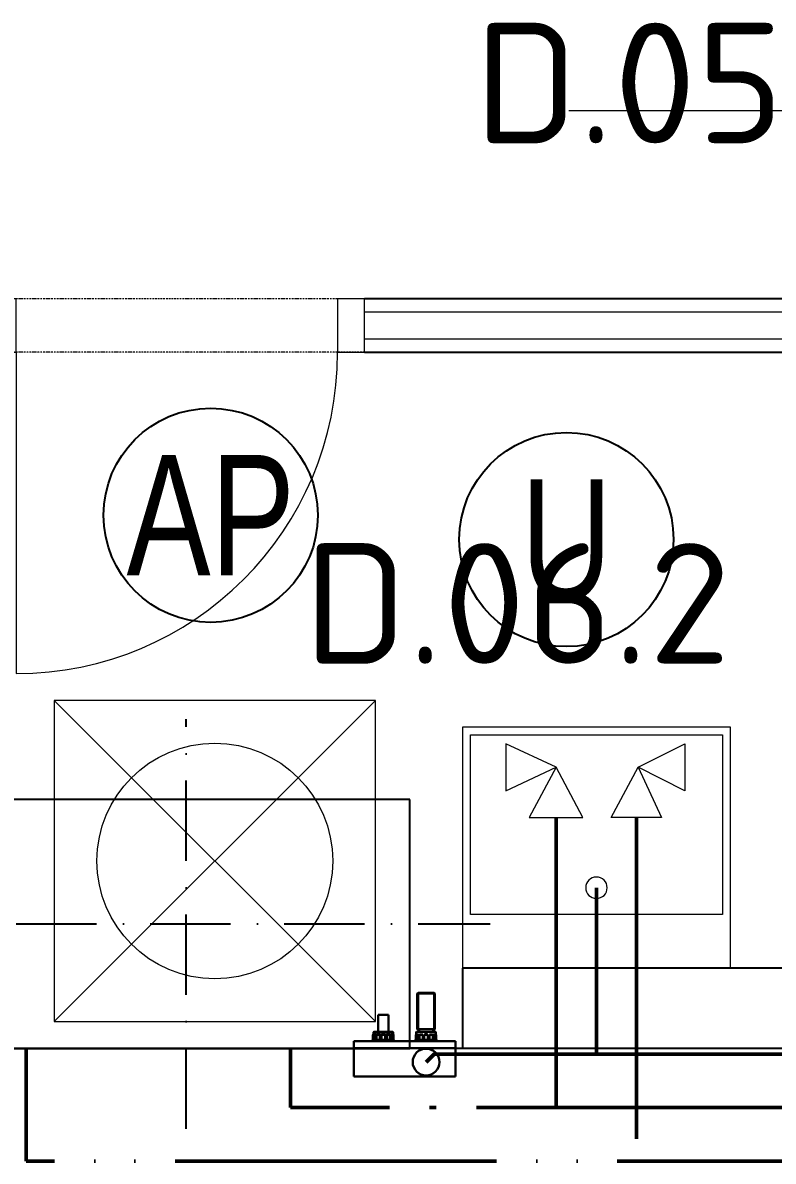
# Model space of a CAD drawing. Header units: millimetres. Extents: x 2377 to 264466, y -28213 to 61616.
# Drawn here: x 23605 to 25006, y 7249 to 9375 of the extents above; entities that cross this region are included whole.
import ezdxf
from ezdxf.enums import TextEntityAlignment as Align

# ---------------------------------------------------------------- set-up
doc = ezdxf.new("R2010")
doc.units = ezdxf.units.MM
for name, pattern in [('ACAD_ISO04W100', [30.5, 24, -3, 0.5, -3]), ('ACAD_ISO05W100', [33, 24, -3, 0, -3, 0, -3]), ('Bodkočiarkovaná 3mm', [5, 3, -1, 0, -1]), ('DOT_CENTER', [14, 12, -1, 0, -1])]:
    doc.linetypes.add(name, pattern=pattern)
doc.layers.get('0').update_dxf_attribs({"color": 8})
for name, color, linetype, lineweight in [('1', 250, 'Continuous', 0), ('Common Edges', 8, 'Continuous', 20), ('Dvere - nad rovinou rezu', 8, 'Bodkočiarkovaná 3mm', 9), ('Frame_Mullion', 8, 'Continuous', 20), ('Plan Swing', 8, 'Continuous', 9), ('Plumbing Fixtures', 8, 'Continuous', 9), ('Room Tags', 8, 'Continuous', 9), ('Walls', 8, 'Continuous', 25), ('ZTI- BATÉRIE', 6, 'Continuous', 18), ('ZTI- POPIS POTRUBIA', 7, 'Continuous', 18), ('ZTI- PRÍVOD STUDENEJ VODY', 5, 'ACAD_ISO04W100', 50), ('ZTI- PRÍVOD TEPLEJ VODY', 1, 'ACAD_ISO05W100', 50), ('ZTI_KANAL', 30, 'Continuous', 50)]:
    doc.layers.add(name, color=color, linetype=linetype, lineweight=lineweight)
doc.layers.add('ZTI_T_ZARPR', color=4, linetype='Continuous')
doc.styles.add('HRUBE', font='arial.ttf', dxfattribs={"width": 0.75})
doc.styles.add('ISOCPEUR_6', font='isocpeur.ttf', dxfattribs={"height": 225})

# ---------------------------------------------------------------- blocks, each defined once
blk = doc.blocks.new('Dvere 1-kridlové obložkové plné - 600x1970-4666741-2NP _PRAC_')
at = {"layer": 'Dvere - nad rovinou rezu'}
for p, q in [((-350, 50), (350, 50)), ((-350, -50), (350, -50))]:
    blk.add_line(p, q, dxfattribs=at)
at = {"layer": 'Frame_Mullion'}
for p, q in [((-300, 50), (-350, 50)), ((-350, 50), (-350, -50)), ((-300, -50), (-300, 50)), ((350, 50), (300, 50)), ((300, 50), (300, -50)), ((350, -50), (350, 50)), ((-350, -50), (-300, -50)), ((300, -50), (350, -50))]:
    blk.add_line(p, q, dxfattribs=at)
at = {"layer": 'Plan Swing'}
blk.add_line((300, 50), (300, 650), dxfattribs=at)
blk.add_arc((300, 50), 600, 90, 180, dxfattribs=at)
blk = doc.blocks.new('CS_Umyvadlo - CS_Umyvadlo-4710543-2NP _PRAC_')
at = {"layer": 'Plumbing Fixtures'}
for p, q in [((0, 600), (0, 150)), ((500, 150), (500, 600)), ((15, 164.5), (15, 500)), ((15, 500), (485, 500)), ((485, 500), (485, 164.5)), ((0, 150), (500, 150)), ((485, 164.5), (15, 164.5))]:
    blk.add_line(p, q, dxfattribs=at)
for start, end in [(0, 180), (180, 0)]:
    blk.add_arc((250, 450), 20, start, end, dxfattribs=at)
blk = doc.blocks.new('CS_Pracka - CS_Pracka-1783227-2NP _PRAC_')
at = {"layer": 'Plumbing Fixtures'}
for p, q in [((600, 600), (0, 0)), ((0, 600), (600, 0)), ((600, 600), (0, 600)), ((0, 600), (0, 0)), ((600, 0), (600, 600)), ((0, 0), (600, 0))]:
    blk.add_line(p, q, dxfattribs=at)
blk.add_circle((300, 300), 220, dxfattribs=at)
blk = doc.blocks.new('2NP podklad')
at = {"layer": 'Common Edges', "color": 252}
for p, q in [((26493, 8834.7), (24243, 8834.7)), ((24243, 8784.7), (26518, 8784.7))]:
    blk.add_line(p, q, dxfattribs=at)
at = {"layer": 'Walls', "color": 252}
for p, q in [((26493, 8859.7), (24243, 8859.7)), ((24243, 8759.7), (26493, 8759.7)), ((26493, 7609.7), (24426.2, 7609.7)), ((24426.2, 7609.7), (24426.2, 7459.7)), ((26083, 7459.7), (23493, 7459.7))]:
    blk.add_line(p, q, dxfattribs=at)
at = {"layer": 'Frame_Mullion', "color": 252, "rotation": 180}
blk.add_blockref('Dvere 1-kridlové obložkové plné - 600x1970-4666741-2NP _PRAC_', (23893, 8809.7), dxfattribs=at)
at = {"layer": 'Plumbing Fixtures', "color": 252}
blk.add_blockref('CS_Pracka - CS_Pracka-1783227-2NP _PRAC_', (23663.8, 7509.7), dxfattribs=at)
at = {"layer": 'Plumbing Fixtures', "color": 252, "rotation": 180}
blk.add_blockref('CS_Umyvadlo - CS_Umyvadlo-4710543-2NP _PRAC_', (24926.2, 8209.7), dxfattribs=at)
at = {"layer": 'Room Tags', "color": 252, "char_height": 225, "width": 931.962, "attachment_point": 1, "style": 'ISOCPEUR_6'}
for s, insert in [('D.05.2', (24448.2, 9375.2)), ('D.06.2', (24129.6, 8403.3))]:
    blk.add_mtext(s, dxfattribs=dict(at, insert=insert))
blk = doc.blocks.new('ohrievac')
at = {"color": 0, "linetype": 'Bodkočiarkovaná 3mm', "ltscale": 50}
for p, q in [((15359.1, 18661.3), (15359.1, 17896.3)), ((15926.6, 18278.8), (14791.6, 18278.8))]:
    blk.add_line(p, q, dxfattribs=at)
at = {"color": 0}
for p, q in [((14941.6, 18511.3), (14941.6, 18046.3)), ((15776.6, 18511.3), (14941.6, 18511.3)), ((15776.6, 18046.3), (15776.6, 18511.3)), ((14941.6, 18046.3), (15776.6, 18046.3))]:
    blk.add_line(p, q, dxfattribs=at)
blk = doc.blocks.new('HL 405')
at = {"color": 7, "lineweight": 30}
for p, q in [((365.9, 112.8), (365.9, 144.8)), ((365.9, 144.8), (384.9, 144.8)), ((384.9, 112.8), (384.9, 144.8)), ((375.4, 112.8), (365.9, 112.8)), ((320.4, 82.5), (320.4, 95.5)), ((320.4, 95.5), (510.4, 95.5)), ((510.4, 95.5), (510.4, 82.5)), ((320.4, 82.5), (510.4, 82.5)), ((320.4, 29.8), (320.4, 82.5)), ((510.4, 29.8), (510.4, 82.5)), ((320.9, 29.3), (320.4, 29.8)), ((320.9, 29.3), (509.9, 29.3)), ((509.9, 29.3), (510.4, 29.8))]:
    blk.add_line(p, q, dxfattribs=at)
at = {"color": 7, "linetype": 'Continuous', "lineweight": 30}
for p, q in [((357, 108.3), (356.2, 107.5)), ((356.2, 107.5), (356.2, 97.8)), ((356.5, 107.5), (356.2, 107.5)), ((356.5, 97.8), (356.5, 107.5)), ((393.8, 111.8), (357, 111.8)), ((357, 111.8), (357, 108.3)), ((357, 108.3), (357.3, 108.3)), ((357.3, 108.3), (357.3, 107.6)), ((357.3, 97.8), (357.3, 107.5)), ((360.8, 107.5), (357.3, 107.5)), ((392.8, 112.8), (358, 112.8)), ((358, 108.3), (361.5, 108.3)), ((360.8, 97.8), (360.8, 107.5)), ((361.5, 108.3), (361.5, 97.8)), ((362.9, 97.8), (362.9, 107.5)), ((369, 107.5), (362.9, 107.5)), ((363.3, 108.3), (369.4, 108.3)), ((369, 97.8), (369, 107.5)), ((369.4, 108.3), (369.4, 97.8)), ((371.9, 108.3), (378.9, 108.3)), ((371.9, 107.5), (371.9, 108.3)), ((378.9, 107.5), (371.9, 107.5)), ((371.9, 97.8), (371.9, 107.5)), ((378.9, 108.3), (378.9, 107.5)), ((378.9, 97.8), (378.9, 107.5)), ((381.4, 108.3), (387.4, 108.3)), ((381.4, 108.3), (381.4, 97.8)), ((387.9, 107.5), (381.8, 107.5)), ((381.8, 97.8), (381.8, 107.5)), ((387.9, 97.8), (387.9, 107.5)), ((389.3, 108.3), (392.8, 108.3)), ((389.3, 108.3), (389.3, 97.8)), ((393.5, 107.5), (390, 107.5)), ((390, 97.8), (390, 107.5)), ((393.4, 108.3), (393.8, 108.3)), ((393.4, 108.3), (393.4, 107.6)), ((393.5, 97.8), (393.5, 107.5)), ((393.8, 111.8), (393.8, 108.3)), ((393.8, 108.3), (394.6, 107.5)), ((394.6, 107.5), (394.3, 107.5)), ((394.3, 97.8), (394.3, 107.5)), ((394.6, 107.5), (394.6, 97.8)), ((355.2, 95.3), (355.2, 97.3)), ((395.5, 97.3), (355.2, 97.3)), ((395.5, 95.3), (355.2, 95.3)), ((356.2, 97.8), (355.7, 97.8)), ((356.5, 97.8), (356.2, 97.8)), ((357.3, 97.8), (356.5, 97.8)), ((360.8, 97.8), (357.3, 97.8)), ((361.5, 97.8), (360.8, 97.8)), ((362.9, 97.8), (361.5, 97.8)), ((369, 97.8), (362.9, 97.8)), ((369.4, 97.8), (369, 97.8)), ((371.9, 97.8), (369.4, 97.8)), ((378.9, 97.8), (371.9, 97.8)), ((381.4, 97.8), (378.9, 97.8)), ((381.8, 97.8), (381.4, 97.8)), ((387.9, 97.8), (381.8, 97.8)), ((389.3, 97.8), (387.9, 97.8)), ((390, 97.8), (389.3, 97.8)), ((393.5, 97.8), (390, 97.8)), ((394.3, 97.8), (393.5, 97.8)), ((394.6, 97.8), (394.3, 97.8)), ((395, 97.8), (394.6, 97.8)), ((395.5, 95.3), (395.5, 97.3))]:
    blk.add_line(p, q, dxfattribs=at)
at = {"color": 7, "lineweight": 30}
blk.add_circle((455.4, 56.4), 25, dxfattribs=at)
at = {"color": 7, "linetype": 'Continuous', "lineweight": 30}
for centre, radius, start, end in [((358, 111.8), 1, 90, 180), ((392.8, 111.8), 1, 360, 90), ((355.7, 97.3), 0.5, 90, 180), ((395, 97.3), 0.5, 0, 90)]:
    blk.add_arc(centre, radius, start, end, dxfattribs=at)
for points in [[(357.3, 108.3), (357.1, 108.1), (356.9, 107.9), (356.7, 107.7), (356.5, 107.5)], [(357.3, 107.5), (357.5, 107.7), (357.6, 107.9), (357.8, 108.1), (358, 108.3)], [(361.5, 108.3), (361.3, 108.1), (361.1, 107.9), (361, 107.7), (360.8, 107.5)], [(362.9, 107.5), (363, 107.7), (363.1, 107.9), (363.2, 108.1), (363.3, 108.3)], [(369.4, 108.3), (369.3, 108.1), (369.2, 107.9), (369.1, 107.7), (369, 107.5)], [(381.8, 107.5), (381.7, 107.7), (381.6, 107.9), (381.5, 108.1), (381.4, 108.3)], [(387.4, 108.3), (387.5, 108.1), (387.6, 107.9), (387.7, 107.7), (387.9, 107.5)], [(390, 107.5), (389.8, 107.7), (389.6, 107.9), (389.5, 108.1), (389.3, 108.3)], [(392.8, 108.3), (393, 108.1), (393.1, 107.9), (393.3, 107.7), (393.5, 107.5)], [(394.3, 107.5), (394.1, 107.7), (393.9, 107.9), (393.6, 108.1), (393.4, 108.3)]]:
    blk.add_spline(points, degree=3, dxfattribs=at)
at = {"layer": '1', "color": 7, "linetype": 'Continuous', "lineweight": 30}
for p, q in [((438.9, 184.3), (440.4, 185.8)), ((438.9, 182.8), (438.9, 184.3)), ((471.9, 184.3), (438.9, 184.3)), ((438.9, 118.2), (438.9, 182.8)), ((455.4, 185.8), (440.4, 185.8)), ((440.4, 116.7), (440.4, 185.3)), ((468.6, 185.8), (455.4, 185.8)), ((470.4, 185.8), (468.6, 185.8)), ((470.4, 185.8), (471.9, 184.3)), ((470.4, 185.5), (470.4, 116.7)), ((471.9, 184.3), (471.9, 118.2)), ((436.4, 107.6), (437, 108.2)), ((436.4, 98), (436.4, 107.6)), ((436.4, 107.6), (436.7, 107.6)), ((436.7, 107.6), (437.3, 108.2)), ((436.7, 98), (436.7, 107.6)), ((437, 108.2), (437, 112)), ((437, 108.2), (437.3, 108.2)), ((437.3, 108.2), (437.3, 98)), ((437.5, 107.6), (438, 108.2)), ((437.5, 107.6), (440.9, 107.6)), ((437.5, 107.6), (437.5, 98)), ((437.5, 107.6), (440.9, 107.6)), ((455.4, 113), (438, 113)), ((441.4, 108.2), (438, 108.2)), ((438.9, 118.2), (440.4, 116.7)), ((438.9, 118.2), (471.9, 118.2)), ((440.4, 116.7), (444, 113)), ((440.9, 107.6), (441.4, 108.2)), ((440.9, 107.6), (440.9, 98)), ((441.4, 108.2), (441.4, 98)), ((443.1, 107.6), (443.4, 108.2)), ((443.1, 107.6), (449, 107.6)), ((443.1, 107.6), (443.1, 98)), ((449.3, 108.2), (443.4, 108.2)), ((444, 111), (444, 113)), ((466.7, 113), (444, 113)), ((449, 107.6), (449.3, 108.2)), ((449, 107.6), (449, 98)), ((449.3, 108.2), (449.3, 98)), ((455.4, 108.2), (452, 108.2)), ((452, 108.2), (452, 107.6)), ((452, 107.6), (455.4, 107.6)), ((452, 107.6), (452, 98)), ((472.8, 113), (455.4, 113)), ((458.8, 108.2), (455.4, 108.2)), ((455.4, 107.6), (458.8, 107.6)), ((458.8, 107.6), (458.8, 108.2)), ((458.8, 98), (458.8, 107.6)), ((467.4, 108.2), (461.5, 108.2)), ((461.5, 98), (461.5, 108.2)), ((461.5, 108.2), (461.8, 107.6)), ((461.8, 107.6), (467.7, 107.6)), ((461.8, 98), (461.8, 107.6)), ((466.7, 113), (470.4, 116.7)), ((466.7, 113), (466.7, 111)), ((467.4, 108.2), (467.7, 107.6)), ((467.7, 98), (467.7, 107.6)), ((472.7, 108.2), (469.3, 108.2)), ((469.3, 98), (469.3, 108.2)), ((469.3, 108.2), (469.9, 107.6)), ((469.9, 107.6), (473.3, 107.6)), ((469.9, 98), (469.9, 107.6)), ((469.9, 107.6), (473.3, 107.6)), ((470.4, 116.7), (471.9, 118.2)), ((472.7, 108.2), (473.3, 107.6)), ((473.3, 98), (473.3, 107.6)), ((473.5, 108.2), (473.8, 108.2)), ((473.5, 98), (473.5, 108.2)), ((473.5, 108.2), (474.1, 107.6)), ((473.8, 112), (473.8, 108.2)), ((473.8, 108.2), (474.4, 107.6)), ((474.1, 107.6), (474.1, 98)), ((474.1, 107.6), (474.4, 107.6)), ((474.4, 107.6), (474.4, 98)), ((435.2, 97.5), (435.2, 95.5)), ((455.4, 95.5), (435.2, 95.5)), ((436.4, 98), (435.7, 98)), ((436.7, 98), (436.4, 98)), ((437.3, 98), (436.7, 98)), ((437.5, 98), (437.3, 98)), ((440.9, 98), (437.5, 98)), ((441.4, 98), (440.9, 98)), ((443.1, 98), (441.4, 98)), ((449, 98), (443.1, 98)), ((449.3, 98), (449, 98)), ((452, 98), (449.3, 98)), ((455.4, 98), (452, 98)), ((458.8, 98), (455.4, 98)), ((475.5, 95.5), (455.4, 95.5)), ((461.5, 98), (458.8, 98)), ((461.8, 98), (461.5, 98)), ((467.7, 98), (461.8, 98)), ((469.3, 98), (467.7, 98)), ((469.9, 98), (469.3, 98)), ((473.3, 98), (469.9, 98)), ((473.5, 98), (473.3, 98)), ((474.1, 98), (473.5, 98)), ((474.4, 98), (474.1, 98)), ((475, 98), (474.4, 98)), ((475.5, 95.5), (475.5, 97.5))]:
    blk.add_line(p, q, dxfattribs=at)
at = {"layer": '1', "color": 7, "linetype": 'DOT_CENTER', "lineweight": 30}
for p, q in [((455.4, 184.3), (455.4, 187.3)), ((455.4, 182.8), (455.4, 184.3)), ((375.4, 111.8), (375.4, 108.3)), ((455.4, 107.6), (455.4, 113.7))]:
    blk.add_line(p, q, dxfattribs=at)
at = {"layer": '1', "color": 7, "linetype": 'Continuous', "lineweight": 30}
for centre, radius, start, end in [((438, 112), 1, 90, 180), ((472.8, 112), 1, 0, 90), ((435.7, 97.5), 0.5, 90, 180), ((475, 97.5), 0.5, 0, 90)]:
    blk.add_arc(centre, radius, start, end, dxfattribs=at)
blk = doc.blocks.new('KBKKB')
at = {"layer": 'ZTI- BATÉRIE', "color": 6, "lineweight": 18, "elevation": 0}
for points in [[(-160048.8, -39313.2), (-160048.8, -39400.7), (-159961.3, -39356.9), (-160048.8, -39313.2)], [(-160005.1, -39450.7), (-159911.3, -39450.7), (-159961.3, -39356.9), (-160005.1, -39450.7)]]:
    blk.add_lwpolyline(points, dxfattribs=at)
at = {"layer": 'ZTI- BATÉRIE', "color": 6, "lineweight": 18}
for points in [[(-159714.5, -39313.2), (-159714.5, -39400.7), (-159808.2, -39356.9), (-159714.5, -39313.2)], [(-159758.2, -39450.7), (-159858.2, -39450.7), (-159808.2, -39356.9), (-159758.2, -39450.7)]]:
    blk.add_lwpolyline(points, dxfattribs=at)

msp = doc.modelspace()

# ---------------------------------------------------------------- block references
at = {"color": 0}
msp.add_blockref('2NP podklad', (0, 0), dxfattribs=at)

# ---------------------------------------------------------------- next in the draw order: linework, layer by layer
at = {"layer": 'ZTI- POPIS POTRUBIA', "ltscale": 10, "transparency": 33554687}
msp.add_line((26292.5, 9211), (24624.4, 9211), dxfattribs=at)
at = {"layer": 'ZTI- PRÍVOD STUDENEJ VODY', "ltscale": 25, "elevation": 0}
msp.add_lwpolyline([(24600.8, 7891), (24600.8, 7349)], dxfattribs=at)
at = {"layer": 'ZTI- PRÍVOD STUDENEJ VODY', "ltscale": 25}
msp.add_lwpolyline([(28102.1, 7511.3), (28102.1, 7349), (24105.2, 7349), (24105.2, 7459.7)], dxfattribs=at)
at = {"layer": 'ZTI- PRÍVOD TEPLEJ VODY', "ltscale": 25}
for points in [[(24750.8, 7891), (24750.8, 7249)], [(27790.6, 7887.1), (27790.6, 7249), (23611.7, 7249), (23611.7, 7459.7)]]:
    msp.add_lwpolyline(points, dxfattribs=at)
at = {"layer": 'ZTI_KANAL', "ltscale": 25}
for points in [[(24676.2, 7759.7), (24676.2, 7449), (26459.3, 7449), (26560, 7549.7)], [(24358.2, 7434.1), (24373.1, 7449), (24676.2, 7449)]]:
    msp.add_lwpolyline(points, dxfattribs=at)
at = {"layer": 'ZTI_T_ZARPR', "color": 4, "linetype": 'Continuous'}
for centre in [(23956.1, 8455.4), (24620, 8410)]:
    msp.add_circle(centre, 200, dxfattribs=at)

# ---------------------------------------------------------------- next in the draw order: block references
at = {"color": 0, "rotation": 180}
msp.add_blockref('ohrievac', (39269.6, 25971), dxfattribs=at)
at = {"rotation": 359.9999996075109}
msp.add_blockref('HL 405', (23902.8, 7377.7), dxfattribs=at)
at = {"layer": 'ZTI- BATÉRIE', "xscale": -1}
msp.add_blockref('KBKKB', (-135207.4, 47341.7, 0), dxfattribs=at)

# ---------------------------------------------------------------- next in the draw order: texts
at = {"layer": 'ZTI_T_ZARPR', "color": 4, "linetype": 'Continuous', "style": 'HRUBE', "width": 0.75}
for s, p in [('AP', (23956.1, 8455.4)), ('U', (24620, 8410))]:
    msp.add_text(s, height=225, dxfattribs=at).set_placement(p, align=Align.MIDDLE_CENTER)

doc.saveas('drawing.dxf')
